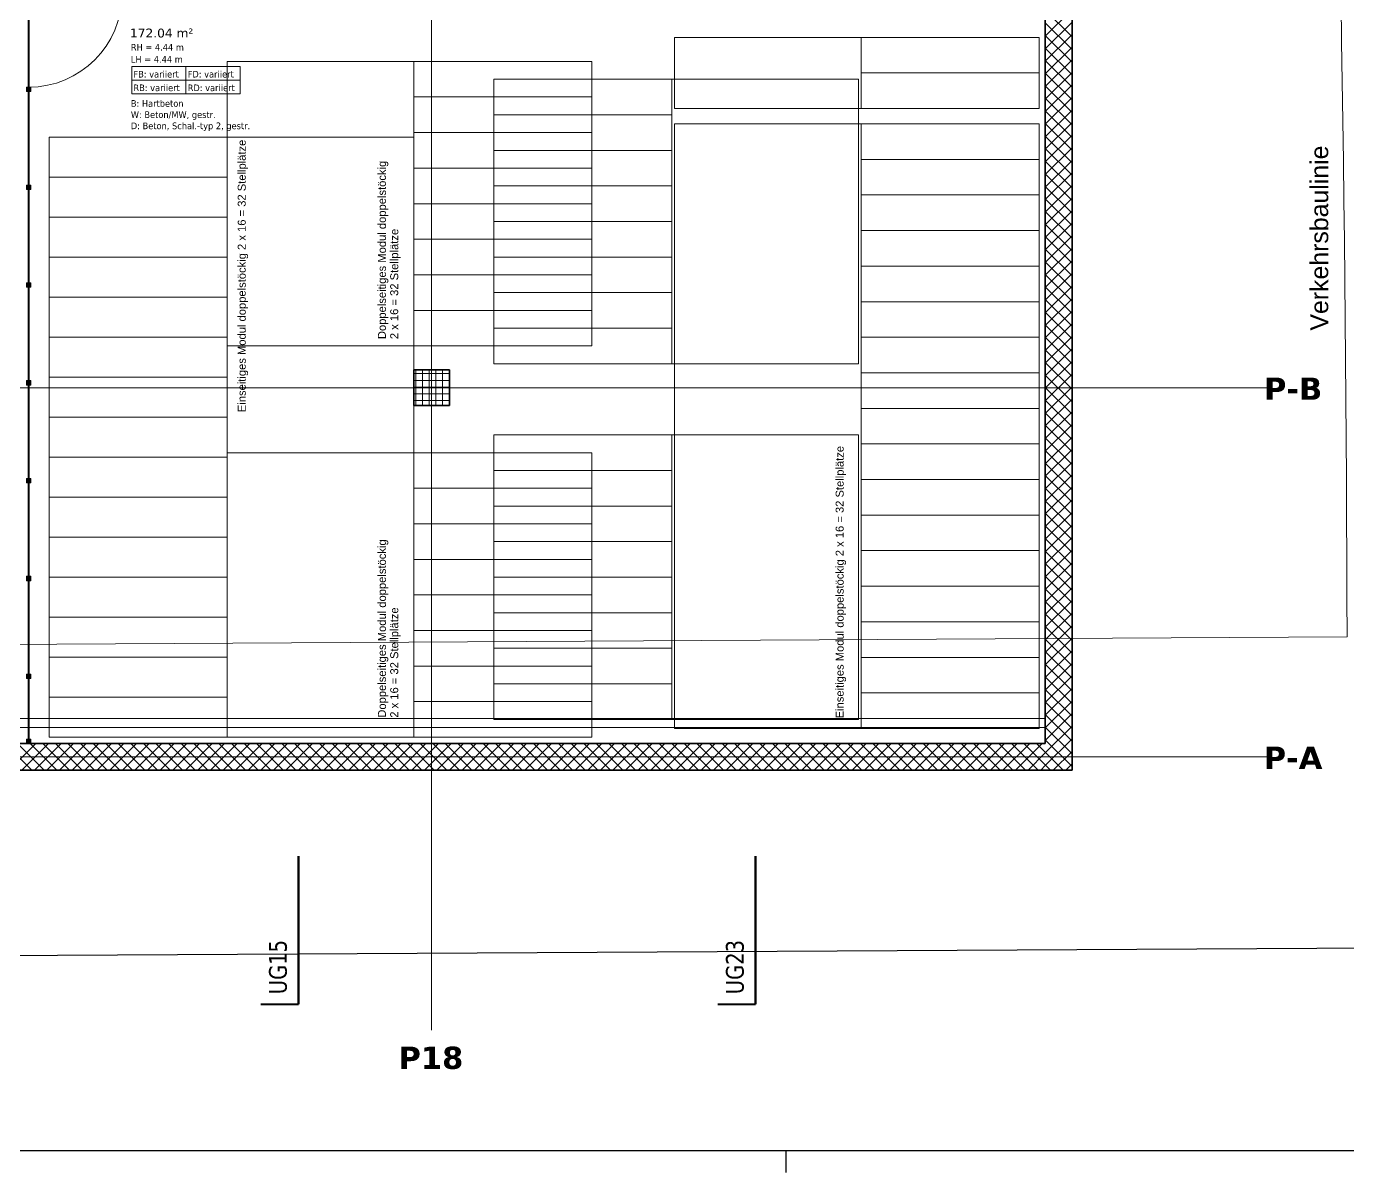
# Model space of a CAD drawing. Extents: x -1907 to 937, y -179 to 966.
# Drawn here: x 21.8 to 318.9, y -179.5 to 78.3 of the extents above; entities that cross this region are included whole.
import ezdxf
from ezdxf.lldxf.tags import DXFTag

# ---------------------------------------------------------------- set-up
doc = ezdxf.new("R2010")
doc.units = 0
doc.layers.get('0').update_dxf_attribs({"lineweight": 13})
for name, color, linetype, lineweight in [('A-AREA-____-IDEN', 7, 'Continuous', 5), ('A-DETL-GENF-HDLN', 7, '_Verdeckte Linien_', 9), ('A-DOOR-____-MCUT', 7, 'Continuous', 9), ('A-DOOR-OPNG-OTLN', 7, 'Continuous', 9), ('A-FLOR-____-OTLN', 7, 'Continuous', 9), ('A-GLAZ-CWMG-MCUT', 7, 'Continuous', 9), ('A-GLAZ-CWMG-OTLN', 7, 'Continuous', 9), ('A-WALL-____-MCUT', 7, 'Continuous', 35), ('A-WALL-____-PATT', 7, 'Continuous', 35), ('C-PRKG-____-HDLN', 7, '_Verdeckte Linien_', 9), ('S-COLS-____-MCUT', 7, 'Continuous', 35), ('S-COLS-____-OTLN', 7, 'Continuous', 9), ('S-GRID-____-OTLN', 7, 'Continuous', 5), ('Text', 7, 'Continuous', 5)]:
    doc.layers.add(name, color=color, linetype=linetype, lineweight=lineweight)
for name, color, linetype, lineweight, true_color in [('A-DETL-____-OTLN', 5, 'Continuous', 9, 0x0000ff), ('C-PROP-LINE-OTLN', 7, '_Grundgrenze_', 25, 0x800000), ('G-____-____-SYMB', 7, 'Strichpunkt - Weit', 5, 0x008080), ('S-GRID-____-IDEN', 7, 'Continuous', 9, 0x5555aa)]:
    doc.layers.add(name, color=color, linetype=linetype, lineweight=lineweight, true_color=true_color)
doc.styles.get("Standard").update_dxf_attribs({"font": 'arial.ttf'})
tags = doc.linetypes.add('_Grundgrenze_', pattern=[0.45, 0.2, -0.05, 0.05, -0.05, 0.05, -0.05]).pattern_tags.tags
tags[14:15] = [DXFTag(74, 4), DXFTag(75, 0), DXFTag(340, '0'), DXFTag(46, 1.0), DXFTag(50, 0.0), DXFTag(44, 0.0), DXFTag(45, 0.0)]
tags[12:13] = [DXFTag(74, 4), DXFTag(75, 0), DXFTag(340, '0'), DXFTag(46, 1.0), DXFTag(50, 0.0), DXFTag(44, 0.0), DXFTag(45, 0.0)]
tags[10:11] = [DXFTag(74, 4), DXFTag(75, 0), DXFTag(340, '0'), DXFTag(46, 1.0), DXFTag(50, 0.0), DXFTag(44, 0.0), DXFTag(45, 0.0)]
tags[8:9] = [DXFTag(74, 4), DXFTag(75, 0), DXFTag(340, '0'), DXFTag(46, 1.0), DXFTag(50, 0.0), DXFTag(44, 0.0), DXFTag(45, 0.0)]
tags[6:7] = [DXFTag(74, 4), DXFTag(75, 0), DXFTag(340, '0'), DXFTag(46, 1.0), DXFTag(50, 0.0), DXFTag(44, 0.0), DXFTag(45, 0.0)]
tags[4:5] = [DXFTag(74, 4), DXFTag(75, 0), DXFTag(340, '0'), DXFTag(46, 1.0), DXFTag(50, 0.0), DXFTag(44, 0.0), DXFTag(45, 0.0)]
tags = doc.linetypes.add('_Rasterlinie_', pattern=[0.375, 0.2, -0.05, 0.075, -0.05]).pattern_tags.tags
tags[10:11] = [DXFTag(74, 4), DXFTag(75, 0), DXFTag(340, '0'), DXFTag(46, 1.0), DXFTag(50, 0.0), DXFTag(44, 0.0), DXFTag(45, 0.0)]
tags[8:9] = [DXFTag(74, 4), DXFTag(75, 0), DXFTag(340, '0'), DXFTag(46, 1.0), DXFTag(50, 0.0), DXFTag(44, 0.0), DXFTag(45, 0.0)]
tags[6:7] = [DXFTag(74, 4), DXFTag(75, 0), DXFTag(340, '0'), DXFTag(46, 1.0), DXFTag(50, 0.0), DXFTag(44, 0.0), DXFTag(45, 0.0)]
tags[4:5] = [DXFTag(74, 4), DXFTag(75, 0), DXFTag(340, '0'), DXFTag(46, 1.0), DXFTag(50, 0.0), DXFTag(44, 0.0), DXFTag(45, 0.0)]
tags = doc.linetypes.add('_Schnittlinie_', pattern=[0.3, 0.15, -0.05, 0.05, -0.05]).pattern_tags.tags
tags[10:11] = [DXFTag(74, 4), DXFTag(75, 0), DXFTag(340, '0'), DXFTag(46, 1.0), DXFTag(50, 0.0), DXFTag(44, 0.0), DXFTag(45, 0.0)]
tags[8:9] = [DXFTag(74, 4), DXFTag(75, 0), DXFTag(340, '0'), DXFTag(46, 1.0), DXFTag(50, 0.0), DXFTag(44, 0.0), DXFTag(45, 0.0)]
tags[6:7] = [DXFTag(74, 4), DXFTag(75, 0), DXFTag(340, '0'), DXFTag(46, 1.0), DXFTag(50, 0.0), DXFTag(44, 0.0), DXFTag(45, 0.0)]
tags[4:5] = [DXFTag(74, 4), DXFTag(75, 0), DXFTag(340, '0'), DXFTag(46, 1.0), DXFTag(50, 0.0), DXFTag(44, 0.0), DXFTag(45, 0.0)]
tags = doc.linetypes.add('_Strichliert - Fein_', pattern=[0.15, 0.1, -0.05]).pattern_tags.tags
tags[6:7] = [DXFTag(74, 4), DXFTag(75, 0), DXFTag(340, '0'), DXFTag(46, 1.0), DXFTag(50, 0.0), DXFTag(44, 0.0), DXFTag(45, 0.0)]
tags[4:5] = [DXFTag(74, 4), DXFTag(75, 0), DXFTag(340, '0'), DXFTag(46, 1.0), DXFTag(50, 0.0), DXFTag(44, 0.0), DXFTag(45, 0.0)]
tags = doc.linetypes.add('_Verdeckte Linien_', pattern=[0.15, 0.1, -0.05]).pattern_tags.tags
tags[6:7] = [DXFTag(74, 4), DXFTag(75, 0), DXFTag(340, '0'), DXFTag(46, 1.0), DXFTag(50, 0.0), DXFTag(44, 0.0), DXFTag(45, 0.0)]
tags[4:5] = [DXFTag(74, 4), DXFTag(75, 0), DXFTag(340, '0'), DXFTag(46, 1.0), DXFTag(50, 0.0), DXFTag(44, 0.0), DXFTag(45, 0.0)]
tags = doc.linetypes.add('Gestrichelt', pattern=[0.1, 0.05, -0.05]).pattern_tags.tags
tags[6:7] = [DXFTag(74, 4), DXFTag(75, 0), DXFTag(340, '0'), DXFTag(46, 1.0), DXFTag(50, 0.0), DXFTag(44, 0.0), DXFTag(45, 0.0)]
tags[4:5] = [DXFTag(74, 4), DXFTag(75, 0), DXFTag(340, '0'), DXFTag(46, 1.0), DXFTag(50, 0.0), DXFTag(44, 0.0), DXFTag(45, 0.0)]
tags = doc.linetypes.add('Strichpunkt - Weit', pattern=[0.5, 0.2, -0.15, 0, -0.15]).pattern_tags.tags
tags[10:11] = [DXFTag(74, 4), DXFTag(75, 0), DXFTag(340, '0'), DXFTag(46, 1.0), DXFTag(50, 0.0), DXFTag(44, 0.0), DXFTag(45, 0.0)]
tags[8:9] = [DXFTag(74, 4), DXFTag(75, 0), DXFTag(340, '0'), DXFTag(46, 1.0), DXFTag(50, 0.0), DXFTag(44, 0.0), DXFTag(45, 0.0)]
tags[6:7] = [DXFTag(74, 4), DXFTag(75, 0), DXFTag(340, '0'), DXFTag(46, 1.0), DXFTag(50, 0.0), DXFTag(44, 0.0), DXFTag(45, 0.0)]
tags[4:5] = [DXFTag(74, 4), DXFTag(75, 0), DXFTag(340, '0'), DXFTag(46, 1.0), DXFTag(50, 0.0), DXFTag(44, 0.0), DXFTag(45, 0.0)]

# ---------------------------------------------------------------- blocks, each defined once
blk = doc.blocks.new('Referenz-A0UJ2810XE', base_point=(-1920.13, -159.41))
at = {"layer": 'A-AREA-____-IDEN', "color": 0, "linetype": 'Continuous', "ltscale": 0.13}
for p, q in [((45.51, 69.29), (69.91, 69.29)), ((45.51, 63.16), (45.51, 69.29)), ((57.71, 69.29), (57.71, 63.16)), ((69.91, 69.29), (69.91, 63.16)), ((45.51, 66.22), (69.91, 66.22)), ((69.91, 63.16), (45.51, 63.16))]:
    blk.add_line(p, q, dxfattribs=at)
at = {"layer": 'A-DETL-____-OTLN', "color": 0, "linetype": '_Strichliert - Fein_', "ltscale": 0.13}
blk.add_line((-1774.68, -70.71), (318.78, -58.97), dxfattribs=at)
at = {"layer": 'A-DETL-____-OTLN', "color": 0, "linetype": 'Gestrichelt', "ltscale": 0.13}
for p, q in [((1.74, -77.35), (22.24, -77.35)), ((22.44, -77.35), (250.94, -77.35))]:
    blk.add_line(p, q, dxfattribs=at)
at = {"layer": 'A-DETL-____-OTLN', "color": 0, "linetype": '_Strichliert - Fein_', "ltscale": 0.13}
blk.add_ellipse((-9416.34, -80.12), major_axis=(9735.12, 21.15), ratio=1, start_param=0, end_param=0.05866, dxfattribs=at)
at = {"layer": 'A-DETL-GENF-HDLN', "color": 0, "linetype": '_Verdeckte Linien_', "ltscale": 0.13}
for p, q in [((209.54, 67.85), (209.54, 75.85)), ((249.54, 75.85), (209.54, 75.85)), ((249.54, 75.85), (249.54, 67.85)), ((108.94, 62.45), (108.94, 70.45)), ((148.94, 70.45), (108.94, 70.45)), ((148.94, 70.45), (148.94, 62.45)), ((126.94, 66.45), (166.94, 66.45)), ((126.94, 58.45), (126.94, 66.45)), ((166.94, 66.45), (166.94, 58.45)), ((249.54, 67.85), (209.54, 67.85)), ((209.54, 59.85), (209.54, 67.85)), ((249.54, 67.85), (209.54, 67.85)), ((249.54, 67.85), (249.54, 59.85)), ((148.94, 62.45), (108.94, 62.45)), ((108.94, 54.45), (108.94, 62.45)), ((148.94, 62.45), (108.94, 62.45)), ((148.94, 62.45), (148.94, 54.45)), ((249.54, 59.85), (209.54, 59.85)), ((126.94, 58.45), (166.94, 58.45)), ((126.94, 50.45), (126.94, 58.45)), ((126.94, 58.45), (166.94, 58.45)), ((166.94, 58.45), (166.94, 50.45)), ((148.94, 54.45), (108.94, 54.45)), ((108.94, 46.45), (108.94, 54.45)), ((148.94, 54.45), (108.94, 54.45)), ((148.94, 54.45), (148.94, 46.45)), ((209.54, 48.41), (209.54, 56.41)), ((249.54, 56.41), (209.54, 56.41)), ((249.54, 56.41), (249.54, 48.41)), ((26.94, 53.45), (66.94, 53.45)), ((26.94, 44.45), (26.94, 53.45)), ((66.94, 53.45), (66.94, 44.45)), ((126.94, 50.45), (166.94, 50.45)), ((126.94, 42.45), (126.94, 50.45)), ((126.94, 50.45), (166.94, 50.45)), ((166.94, 50.45), (166.94, 42.45)), ((249.54, 48.41), (209.54, 48.41)), ((209.54, 40.41), (209.54, 48.41)), ((249.54, 48.41), (209.54, 48.41)), ((249.54, 48.41), (249.54, 40.41)), ((148.94, 46.45), (108.94, 46.45)), ((108.94, 38.45), (108.94, 46.45)), ((148.94, 46.45), (108.94, 46.45)), ((148.94, 46.45), (148.94, 38.45)), ((26.94, 44.45), (66.94, 44.45)), ((26.94, 35.45), (26.94, 44.45)), ((26.94, 44.45), (66.94, 44.45)), ((66.94, 44.45), (66.94, 35.45)), ((126.94, 42.45), (166.94, 42.45)), ((126.94, 34.45), (126.94, 42.45)), ((126.94, 42.45), (166.94, 42.45)), ((166.94, 42.45), (166.94, 34.45)), ((249.54, 40.41), (209.54, 40.41)), ((209.54, 32.41), (209.54, 40.41)), ((249.54, 40.41), (209.54, 40.41)), ((249.54, 40.41), (249.54, 32.41)), ((148.94, 38.45), (108.94, 38.45)), ((108.94, 30.45), (108.94, 38.45)), ((148.94, 38.45), (108.94, 38.45)), ((148.94, 38.45), (148.94, 30.45)), ((26.94, 35.45), (66.94, 35.45)), ((26.94, 26.45), (26.94, 35.45)), ((26.94, 35.45), (66.94, 35.45)), ((66.94, 35.45), (66.94, 26.45)), ((126.94, 34.45), (166.94, 34.45)), ((126.94, 26.45), (126.94, 34.45)), ((126.94, 34.45), (166.94, 34.45)), ((166.94, 34.45), (166.94, 26.45)), ((148.94, 30.45), (108.94, 30.45)), ((108.94, 22.45), (108.94, 30.45)), ((148.94, 30.45), (108.94, 30.45)), ((148.94, 30.45), (148.94, 22.45)), ((249.54, 32.41), (209.54, 32.41)), ((209.54, 24.41), (209.54, 32.41)), ((249.54, 32.41), (209.54, 32.41)), ((249.54, 32.41), (249.54, 24.41)), ((26.94, 26.45), (66.94, 26.45)), ((26.94, 17.45), (26.94, 26.45)), ((26.94, 26.45), (66.94, 26.45)), ((66.94, 26.45), (66.94, 17.45)), ((126.94, 26.45), (166.94, 26.45)), ((126.94, 18.45), (126.94, 26.45)), ((126.94, 26.45), (166.94, 26.45)), ((166.94, 26.45), (166.94, 18.45)), ((249.54, 24.41), (209.54, 24.41)), ((209.54, 16.41), (209.54, 24.41)), ((249.54, 24.41), (209.54, 24.41)), ((249.54, 24.41), (249.54, 16.41)), ((148.94, 22.45), (108.94, 22.45)), ((108.94, 14.45), (108.94, 22.45)), ((148.94, 22.45), (108.94, 22.45)), ((148.94, 22.45), (148.94, 14.45)), ((126.94, 18.45), (166.94, 18.45)), ((126.94, 10.45), (126.94, 18.45)), ((126.94, 18.45), (166.94, 18.45)), ((166.94, 18.45), (166.94, 10.45)), ((26.94, 17.45), (66.94, 17.45)), ((26.94, 8.45), (26.94, 17.45)), ((26.94, 17.45), (66.94, 17.45)), ((66.94, 17.45), (66.94, 8.45)), ((249.54, 16.41), (209.54, 16.41)), ((209.54, 8.41), (209.54, 16.41)), ((249.54, 16.41), (209.54, 16.41)), ((249.54, 16.41), (249.54, 8.41)), ((148.94, 14.45), (108.94, 14.45)), ((108.94, 6.45), (108.94, 14.45)), ((148.94, 14.45), (108.94, 14.45)), ((148.94, 14.45), (148.94, 6.45)), ((126.94, 10.45), (166.94, 10.45)), ((126.94, 2.45), (126.94, 10.45)), ((126.94, 10.45), (166.94, 10.45)), ((166.94, 10.45), (166.94, 2.45)), ((26.94, 8.45), (66.94, 8.45)), ((26.94, -0.55), (26.94, 8.45)), ((26.94, 8.45), (66.94, 8.45)), ((66.94, 8.45), (66.94, -0.55)), ((148.94, 6.45), (108.94, 6.45)), ((249.54, 8.41), (209.54, 8.41)), ((209.54, 0.41), (209.54, 8.41)), ((249.54, 8.41), (209.54, 8.41)), ((249.54, 8.41), (249.54, 0.41)), ((126.94, 2.45), (166.94, 2.45)), ((249.54, 0.41), (209.54, 0.41)), ((209.54, -7.59), (209.54, 0.41)), ((249.54, 0.41), (209.54, 0.41)), ((249.54, 0.41), (249.54, -7.59)), ((26.94, -0.55), (66.94, -0.55)), ((26.94, -9.55), (26.94, -0.55)), ((26.94, -0.55), (66.94, -0.55)), ((66.94, -0.55), (66.94, -9.55)), ((249.54, -7.59), (209.54, -7.59)), ((209.54, -15.59), (209.54, -7.59)), ((249.54, -7.59), (209.54, -7.59)), ((249.54, -7.59), (249.54, -15.59)), ((26.94, -9.55), (66.94, -9.55)), ((26.94, -18.55), (26.94, -9.55)), ((26.94, -9.55), (66.94, -9.55)), ((66.94, -9.55), (66.94, -18.55)), ((126.94, -13.55), (166.94, -13.55)), ((126.94, -13.55), (126.94, -21.55)), ((166.94, -21.55), (166.94, -13.55)), ((108.94, -17.55), (108.94, -25.55)), ((148.94, -17.55), (108.94, -17.55)), ((148.94, -25.55), (148.94, -17.55)), ((249.54, -15.59), (209.54, -15.59)), ((209.54, -23.59), (209.54, -15.59)), ((249.54, -15.59), (209.54, -15.59)), ((249.54, -15.59), (249.54, -23.59)), ((26.94, -18.55), (66.94, -18.55)), ((26.94, -27.55), (26.94, -18.55)), ((26.94, -18.55), (66.94, -18.55)), ((66.94, -18.55), (66.94, -27.55)), ((126.94, -21.55), (166.94, -21.55)), ((126.94, -21.55), (166.94, -21.55)), ((126.94, -21.55), (126.94, -29.55)), ((166.94, -29.55), (166.94, -21.55)), ((249.54, -23.59), (209.54, -23.59)), ((209.54, -31.59), (209.54, -23.59)), ((249.54, -23.59), (209.54, -23.59)), ((249.54, -23.59), (249.54, -31.59)), ((108.94, -25.55), (108.94, -33.55)), ((148.94, -25.55), (108.94, -25.55)), ((148.94, -25.55), (108.94, -25.55)), ((148.94, -33.55), (148.94, -25.55)), ((26.94, -27.55), (66.94, -27.55)), ((26.94, -36.55), (26.94, -27.55)), ((26.94, -27.55), (66.94, -27.55)), ((66.94, -27.55), (66.94, -36.55)), ((126.94, -29.55), (166.94, -29.55)), ((126.94, -29.55), (166.94, -29.55)), ((126.94, -29.55), (126.94, -37.55)), ((166.94, -37.55), (166.94, -29.55)), ((249.54, -31.59), (209.54, -31.59)), ((209.54, -39.59), (209.54, -31.59)), ((249.54, -31.59), (209.54, -31.59)), ((249.54, -31.59), (249.54, -39.59)), ((108.94, -33.55), (108.94, -41.55)), ((148.94, -33.55), (108.94, -33.55)), ((148.94, -33.55), (108.94, -33.55)), ((148.94, -41.55), (148.94, -33.55)), ((26.94, -36.55), (66.94, -36.55)), ((26.94, -45.55), (26.94, -36.55)), ((26.94, -36.55), (66.94, -36.55)), ((66.94, -36.55), (66.94, -45.55)), ((126.94, -37.55), (166.94, -37.55)), ((126.94, -37.55), (166.94, -37.55)), ((126.94, -37.55), (126.94, -45.55)), ((166.94, -45.55), (166.94, -37.55)), ((108.94, -41.55), (108.94, -49.55)), ((148.94, -41.55), (108.94, -41.55)), ((148.94, -41.55), (108.94, -41.55)), ((148.94, -49.55), (148.94, -41.55)), ((249.54, -39.59), (209.54, -39.59)), ((209.54, -47.59), (209.54, -39.59)), ((249.54, -39.59), (209.54, -39.59)), ((249.54, -39.59), (249.54, -47.59)), ((26.94, -45.55), (66.94, -45.55)), ((26.94, -54.55), (26.94, -45.55)), ((26.94, -45.55), (66.94, -45.55)), ((66.94, -45.55), (66.94, -54.55)), ((126.94, -45.55), (166.94, -45.55)), ((126.94, -45.55), (166.94, -45.55)), ((126.94, -45.55), (126.94, -53.55)), ((166.94, -53.55), (166.94, -45.55)), ((108.94, -49.55), (108.94, -57.55)), ((148.94, -49.55), (108.94, -49.55)), ((148.94, -49.55), (108.94, -49.55)), ((148.94, -57.55), (148.94, -49.55)), ((249.54, -47.59), (209.54, -47.59)), ((209.54, -55.59), (209.54, -47.59)), ((249.54, -47.59), (209.54, -47.59)), ((249.54, -47.59), (249.54, -55.59)), ((26.94, -54.55), (66.94, -54.55)), ((26.94, -63.55), (26.94, -54.55)), ((26.94, -54.55), (66.94, -54.55)), ((66.94, -54.55), (66.94, -63.55)), ((126.94, -53.55), (166.94, -53.55)), ((126.94, -53.55), (166.94, -53.55)), ((126.94, -53.55), (126.94, -61.55)), ((166.94, -61.55), (166.94, -53.55)), ((249.54, -55.59), (209.54, -55.59)), ((209.54, -63.59), (209.54, -55.59)), ((249.54, -55.59), (209.54, -55.59)), ((249.54, -55.59), (249.54, -63.59)), ((108.94, -57.55), (108.94, -65.55)), ((148.94, -57.55), (108.94, -57.55)), ((148.94, -57.55), (108.94, -57.55)), ((148.94, -65.55), (148.94, -57.55)), ((126.94, -61.55), (166.94, -61.55)), ((126.94, -61.55), (166.94, -61.55)), ((126.94, -61.55), (126.94, -69.55)), ((166.94, -69.55), (166.94, -61.55)), ((26.94, -63.55), (66.94, -63.55)), ((26.94, -72.55), (26.94, -63.55)), ((26.94, -63.55), (66.94, -63.55)), ((66.94, -63.55), (66.94, -72.55)), ((249.54, -63.59), (209.54, -63.59)), ((209.54, -71.59), (209.54, -63.59)), ((249.54, -63.59), (209.54, -63.59)), ((249.54, -63.59), (249.54, -71.59)), ((108.94, -65.55), (108.94, -73.55)), ((148.94, -65.55), (108.94, -65.55)), ((148.94, -65.55), (108.94, -65.55)), ((148.94, -73.55), (148.94, -65.55)), ((126.94, -69.55), (166.94, -69.55)), ((126.94, -69.55), (166.94, -69.55)), ((126.94, -69.55), (126.94, -77.55)), ((166.94, -77.55), (166.94, -69.55)), ((26.94, -72.55), (66.94, -72.55)), ((26.94, -81.55), (26.94, -72.55)), ((26.94, -72.55), (66.94, -72.55)), ((66.94, -72.55), (66.94, -81.55)), ((108.94, -73.55), (108.94, -81.55)), ((148.94, -73.55), (108.94, -73.55)), ((148.94, -73.55), (108.94, -73.55)), ((148.94, -81.55), (148.94, -73.55)), ((249.54, -71.59), (209.54, -71.59)), ((209.54, -79.59), (209.54, -71.59)), ((249.54, -71.59), (209.54, -71.59)), ((249.54, -71.59), (249.54, -79.59)), ((126.94, -77.55), (166.94, -77.55)), ((249.54, -79.59), (209.54, -79.59)), ((26.94, -81.55), (66.94, -81.55)), ((148.94, -81.55), (108.94, -81.55))]:
    blk.add_line(p, q, dxfattribs=at)
at = {"layer": 'A-DOOR-____-MCUT', "color": 0, "linetype": 'Continuous', "ltscale": 0.13}
for p, q in [((22.24, 85.65), (22.24, 64.65)), ((22.44, 64.65), (22.44, 85.65))]:
    blk.add_line(p, q, dxfattribs=at)
at = {"layer": 'A-DOOR-OPNG-OTLN', "color": 0, "linetype": 'Continuous', "ltscale": 0.13}
blk.add_ellipse((22.34, 85.65), major_axis=(0, -21), ratio=1, start_param=0, end_param=1.570796, dxfattribs=at)
at = {"layer": 'A-FLOR-____-OTLN', "color": 0, "linetype": 'Continuous', "ltscale": 0.13}
for p, q in [((1.74, -79.33), (22.24, -79.33)), ((22.44, -79.33), (250.94, -79.33)), ((1.74, -82.91), (21.84, -82.91)), ((22.84, -82.91), (250.94, -82.91)), ((250.94, -82.93), (22.84, -82.93))]:
    blk.add_line(p, q, dxfattribs=at)
at = {"layer": 'A-GLAZ-CWMG-MCUT', "color": 0, "linetype": 'Continuous', "ltscale": 0.13}
for p, q in [((21.84, 64.65), (21.84, 63.65)), ((22.84, 64.65), (21.84, 64.65)), ((21.84, 63.65), (22.84, 63.65)), ((22.84, 63.65), (22.84, 64.65)), ((21.84, 42.65), (21.84, 41.65)), ((22.84, 42.65), (21.84, 42.65)), ((21.84, 41.65), (22.84, 41.65)), ((22.84, 41.65), (22.84, 42.65)), ((21.84, 20.65), (21.84, 19.65)), ((22.84, 20.65), (21.84, 20.65)), ((21.84, 19.65), (22.84, 19.65)), ((22.84, 19.65), (22.84, 20.65)), ((21.84, -1.35), (21.84, -2.35)), ((22.84, -1.35), (21.84, -1.35)), ((21.84, -2.35), (22.84, -2.35)), ((22.84, -2.35), (22.84, -1.35)), ((21.84, -23.35), (21.84, -24.35)), ((22.84, -23.35), (21.84, -23.35)), ((22.84, -24.35), (22.84, -23.35)), ((21.84, -24.35), (22.84, -24.35)), ((21.84, -45.35), (21.84, -46.35)), ((22.84, -45.35), (21.84, -45.35)), ((21.84, -46.35), (22.84, -46.35)), ((22.84, -46.35), (22.84, -45.35)), ((21.84, -67.35), (21.84, -68.35)), ((22.84, -67.35), (21.84, -67.35)), ((22.84, -68.35), (22.84, -67.35)), ((21.84, -68.35), (22.84, -68.35)), ((21.84, -81.95), (21.84, -82.95)), ((22.84, -81.95), (21.84, -81.95)), ((21.84, -82.95), (22.84, -82.95)), ((22.84, -82.95), (22.84, -81.95))]:
    blk.add_line(p, q, dxfattribs=at)
at = {"layer": 'A-GLAZ-CWMG-OTLN', "color": 0, "linetype": 'Continuous', "ltscale": 0.13}
for points in [[(22.84, 64.65), (21.84, 64.65), (22.84, 63.65)], [(22.84, 63.65), (21.84, 64.65), (21.84, 63.65)], [(22.84, 42.65), (21.84, 42.65), (22.84, 41.65)], [(22.84, 41.65), (21.84, 42.65), (21.84, 41.65)], [(22.84, 20.65), (21.84, 20.65), (22.84, 19.65)], [(22.84, 19.65), (21.84, 20.65), (21.84, 19.65)], [(22.84, -1.35), (21.84, -1.35), (22.84, -2.35)], [(22.84, -2.35), (21.84, -1.35), (21.84, -2.35)], [(22.84, -23.35), (21.84, -23.35), (22.84, -24.35)], [(22.84, -24.35), (21.84, -23.35), (21.84, -24.35)], [(22.84, -45.35), (21.84, -45.35), (22.84, -46.35)], [(22.84, -46.35), (21.84, -45.35), (21.84, -46.35)], [(22.84, -67.35), (21.84, -67.35), (22.84, -68.35)], [(22.84, -68.35), (21.84, -67.35), (21.84, -68.35)], [(22.84, -81.95), (21.84, -81.95), (22.84, -82.95)], [(22.84, -82.95), (21.84, -81.95), (21.84, -82.95)]]:
    blk.add_solid(points, dxfattribs=at)
at = {"layer": 'A-WALL-____-MCUT', "color": 0, "linetype": 'Continuous', "ltscale": 0.35}
for p, q in [((250.94, 218.65), (250.94, -82.95)), ((256.94, -88.95), (256.94, 218.65)), ((250.94, -82.95), (1.74, -82.95)), ((-1808.26, -88.95), (256.94, -88.95))]:
    blk.add_line(p, q, dxfattribs=at)
at = {"layer": 'A-WALL-____-MCUT', "color": 0, "linetype": 'Continuous', "lineweight": 9, "ltscale": 0.13}
for p, q in [((22.24, 63.65), (22.24, 42.65)), ((22.44, 63.65), (22.24, 63.65)), ((22.44, 42.65), (22.44, 63.65)), ((22.24, 42.65), (22.44, 42.65)), ((22.24, 41.65), (22.24, 20.65)), ((22.44, 41.65), (22.24, 41.65)), ((22.44, 20.65), (22.44, 41.65)), ((22.24, 20.65), (22.44, 20.65)), ((22.24, 19.65), (22.24, -1.35)), ((22.44, 19.65), (22.24, 19.65)), ((22.44, -1.35), (22.44, 19.65)), ((22.24, -1.35), (22.44, -1.35)), ((22.24, -2.35), (22.24, -23.35)), ((22.44, -2.35), (22.24, -2.35)), ((22.44, -23.35), (22.44, -2.35)), ((22.24, -23.35), (22.44, -23.35)), ((22.24, -24.35), (22.24, -45.35)), ((22.44, -24.35), (22.24, -24.35)), ((22.44, -45.35), (22.44, -24.35)), ((22.24, -45.35), (22.44, -45.35)), ((22.24, -46.35), (22.24, -67.35)), ((22.44, -46.35), (22.24, -46.35)), ((22.44, -67.35), (22.44, -46.35)), ((22.24, -67.35), (22.44, -67.35)), ((22.24, -68.35), (22.24, -81.95)), ((22.44, -68.35), (22.24, -68.35)), ((22.44, -81.95), (22.44, -68.35)), ((22.24, -81.95), (22.44, -81.95))]:
    blk.add_line(p, q, dxfattribs=at)
at = {"layer": 'A-WALL-____-PATT', "color": 0, "linetype": 'Continuous', "lineweight": 9, "ltscale": 0.13}
for p, q in [((250.94, 76.14), (256.94, 82.14)), ((256.94, 75.95), (250.94, 81.95)), ((250.94, 73.31), (256.94, 79.31)), ((256.94, 73.12), (250.94, 79.12)), ((250.94, 70.48), (256.94, 76.48)), ((256.94, 70.29), (250.94, 76.29)), ((250.94, 67.65), (256.94, 73.65)), ((256.94, 67.46), (250.94, 73.46)), ((250.94, 64.82), (256.94, 70.82)), ((256.94, 64.63), (250.94, 70.63)), ((250.94, 61.99), (256.94, 67.99)), ((256.94, 61.81), (250.94, 67.81)), ((250.94, 59.17), (256.94, 65.17)), ((256.94, 58.98), (250.94, 64.98)), ((250.94, 56.34), (256.94, 62.34)), ((256.94, 56.15), (250.94, 62.15)), ((250.94, 53.51), (256.94, 59.51)), ((256.94, 53.32), (250.94, 59.32)), ((250.94, 50.68), (256.94, 56.68)), ((256.94, 50.49), (250.94, 56.49)), ((250.94, 47.85), (256.94, 53.85)), ((256.94, 47.66), (250.94, 53.66)), ((250.94, 45.02), (256.94, 51.02)), ((256.94, 44.84), (250.94, 50.84)), ((250.94, 42.2), (256.94, 48.2)), ((256.94, 42.01), (250.94, 48.01)), ((250.94, 39.37), (256.94, 45.37)), ((256.94, 39.18), (250.94, 45.18)), ((250.94, 36.54), (256.94, 42.54)), ((256.94, 36.35), (250.94, 42.35)), ((250.94, 33.71), (256.94, 39.71)), ((256.94, 33.52), (250.94, 39.52)), ((250.94, 30.88), (256.94, 36.88)), ((256.94, 30.69), (250.94, 36.69)), ((250.94, 28.05), (256.94, 34.05)), ((256.94, 27.87), (250.94, 33.87)), ((250.94, 25.23), (256.94, 31.23)), ((256.94, 25.04), (250.94, 31.04)), ((250.94, 22.4), (256.94, 28.4)), ((256.94, 22.21), (250.94, 28.21)), ((250.94, 19.57), (256.94, 25.57)), ((256.94, 19.38), (250.94, 25.38)), ((250.94, 16.74), (256.94, 22.74)), ((256.94, 16.55), (250.94, 22.55)), ((250.94, 13.91), (256.94, 19.91)), ((256.94, 13.72), (250.94, 19.72)), ((250.94, 11.08), (256.94, 17.08)), ((256.94, 10.89), (250.94, 16.89)), ((250.94, 8.25), (256.94, 14.25)), ((256.94, 8.07), (250.94, 14.07)), ((250.94, 5.43), (256.94, 11.43)), ((256.94, 5.24), (250.94, 11.24)), ((250.94, 2.6), (256.94, 8.6)), ((256.94, 2.41), (250.94, 8.41)), ((250.94, -0.23), (256.94, 5.77)), ((256.94, -0.42), (250.94, 5.58)), ((250.94, -3.06), (256.94, 2.94)), ((256.94, -3.25), (250.94, 2.75)), ((250.94, -5.89), (256.94, 0.11)), ((256.94, -6.08), (250.94, -0.08)), ((250.94, -8.72), (256.94, -2.72)), ((256.94, -8.9), (250.94, -2.9)), ((250.94, -11.54), (256.94, -5.54)), ((256.94, -11.73), (250.94, -5.73)), ((250.94, -14.37), (256.94, -8.37)), ((256.94, -14.56), (250.94, -8.56)), ((250.94, -17.2), (256.94, -11.2)), ((256.94, -17.39), (250.94, -11.39)), ((250.94, -20.03), (256.94, -14.03)), ((256.94, -20.22), (250.94, -14.22)), ((250.94, -22.86), (256.94, -16.86)), ((256.94, -23.05), (250.94, -17.05)), ((250.94, -25.69), (256.94, -19.69)), ((256.94, -25.88), (250.94, -19.88)), ((250.94, -28.51), (256.94, -22.51)), ((256.94, -28.7), (250.94, -22.7)), ((250.94, -31.34), (256.94, -25.34)), ((256.94, -31.53), (250.94, -25.53)), ((250.94, -34.17), (256.94, -28.17)), ((256.94, -34.36), (250.94, -28.36)), ((250.94, -37), (256.94, -31)), ((256.94, -37.19), (250.94, -31.19)), ((250.94, -39.83), (256.94, -33.83)), ((256.94, -40.02), (250.94, -34.02)), ((250.94, -42.66), (256.94, -36.66)), ((256.94, -42.85), (250.94, -36.85)), ((250.94, -45.49), (256.94, -39.49)), ((256.94, -45.67), (250.94, -39.67)), ((250.94, -48.31), (256.94, -42.31)), ((256.94, -48.5), (250.94, -42.5)), ((250.94, -51.14), (256.94, -45.14)), ((256.94, -51.33), (250.94, -45.33)), ((250.94, -53.97), (256.94, -47.97)), ((256.94, -54.16), (250.94, -48.16)), ((250.94, -56.8), (256.94, -50.8)), ((256.94, -56.99), (250.94, -50.99)), ((250.94, -59.63), (256.94, -53.63)), ((256.94, -59.82), (250.94, -53.82)), ((250.94, -62.46), (256.94, -56.46)), ((256.94, -62.64), (250.94, -56.64)), ((250.94, -65.28), (256.94, -59.28)), ((256.94, -65.47), (250.94, -59.47)), ((250.94, -68.11), (256.94, -62.11)), ((256.94, -68.3), (250.94, -62.3)), ((250.94, -70.94), (256.94, -64.94)), ((256.94, -71.13), (250.94, -65.13)), ((250.94, -73.77), (256.94, -67.77)), ((256.94, -73.96), (250.94, -67.96)), ((250.94, -76.6), (256.94, -70.6)), ((256.94, -76.79), (250.94, -70.79)), ((250.94, -79.43), (256.94, -73.43)), ((256.94, -79.62), (250.94, -73.62)), ((250.94, -82.25), (256.94, -76.25)), ((256.94, -82.44), (250.94, -76.44)), ((250.94, -85.08), (256.94, -79.08)), ((256.94, -85.27), (250.94, -79.27)), ((23.03, -88.95), (17.03, -82.95)), ((17.97, -88.95), (23.97, -82.95)), ((25.86, -88.95), (19.86, -82.95)), ((20.8, -88.95), (26.8, -82.95)), ((28.69, -88.95), (22.69, -82.95)), ((23.63, -88.95), (29.63, -82.95)), ((31.51, -88.95), (25.51, -82.95)), ((26.45, -88.95), (32.45, -82.95)), ((34.34, -88.95), (28.34, -82.95)), ((29.28, -88.95), (35.28, -82.95)), ((37.17, -88.95), (31.17, -82.95)), ((32.11, -88.95), (38.11, -82.95)), ((40, -88.95), (34, -82.95)), ((34.94, -88.95), (40.94, -82.95)), ((42.83, -88.95), (36.83, -82.95)), ((37.77, -88.95), (43.77, -82.95)), ((45.66, -88.95), (39.66, -82.95)), ((40.6, -88.95), (46.6, -82.95)), ((48.48, -88.95), (42.48, -82.95)), ((43.43, -88.95), (49.43, -82.95)), ((51.31, -88.95), (45.31, -82.95)), ((46.25, -88.95), (52.25, -82.95)), ((54.14, -88.95), (48.14, -82.95)), ((49.08, -88.95), (55.08, -82.95)), ((56.97, -88.95), (50.97, -82.95)), ((51.91, -88.95), (57.91, -82.95)), ((59.8, -88.95), (53.8, -82.95)), ((54.74, -88.95), (60.74, -82.95)), ((62.63, -88.95), (56.63, -82.95)), ((57.57, -88.95), (63.57, -82.95)), ((65.46, -88.95), (59.46, -82.95)), ((60.4, -88.95), (66.4, -82.95)), ((68.28, -88.95), (62.28, -82.95)), ((63.22, -88.95), (69.22, -82.95)), ((71.11, -88.95), (65.11, -82.95)), ((66.05, -88.95), (72.05, -82.95)), ((73.94, -88.95), (67.94, -82.95)), ((68.88, -88.95), (74.88, -82.95)), ((76.77, -88.95), (70.77, -82.95)), ((71.71, -88.95), (77.71, -82.95)), ((79.6, -88.95), (73.6, -82.95)), ((74.54, -88.95), (80.54, -82.95)), ((82.43, -88.95), (76.43, -82.95)), ((77.37, -88.95), (83.37, -82.95)), ((85.25, -88.95), (79.25, -82.95)), ((80.19, -88.95), (86.19, -82.95)), ((88.08, -88.95), (82.08, -82.95)), ((83.02, -88.95), (89.02, -82.95)), ((90.91, -88.95), (84.91, -82.95)), ((85.85, -88.95), (91.85, -82.95)), ((93.74, -88.95), (87.74, -82.95)), ((88.68, -88.95), (94.68, -82.95)), ((96.57, -88.95), (90.57, -82.95)), ((91.51, -88.95), (97.51, -82.95)), ((99.4, -88.95), (93.4, -82.95)), ((94.34, -88.95), (100.34, -82.95)), ((102.22, -88.95), (96.22, -82.95)), ((97.17, -88.95), (103.17, -82.95)), ((105.05, -88.95), (99.05, -82.95)), ((99.99, -88.95), (105.99, -82.95)), ((107.88, -88.95), (101.88, -82.95)), ((102.82, -88.95), (108.82, -82.95)), ((110.71, -88.95), (104.71, -82.95)), ((105.65, -88.95), (111.65, -82.95)), ((113.54, -88.95), (107.54, -82.95)), ((108.48, -88.95), (114.48, -82.95)), ((116.37, -88.95), (110.37, -82.95)), ((111.31, -88.95), (117.31, -82.95)), ((119.2, -88.95), (113.2, -82.95)), ((114.14, -88.95), (120.14, -82.95)), ((122.02, -88.95), (116.02, -82.95)), ((116.96, -88.95), (122.96, -82.95)), ((124.85, -88.95), (118.85, -82.95)), ((119.79, -88.95), (125.79, -82.95)), ((127.68, -88.95), (121.68, -82.95)), ((122.62, -88.95), (128.62, -82.95)), ((130.51, -88.95), (124.51, -82.95)), ((125.45, -88.95), (131.45, -82.95)), ((133.34, -88.95), (127.34, -82.95)), ((128.28, -88.95), (134.28, -82.95)), ((136.17, -88.95), (130.17, -82.95)), ((131.11, -88.95), (137.11, -82.95)), ((138.99, -88.95), (132.99, -82.95)), ((133.93, -88.95), (139.93, -82.95)), ((141.82, -88.95), (135.82, -82.95)), ((136.76, -88.95), (142.76, -82.95)), ((144.65, -88.95), (138.65, -82.95)), ((139.59, -88.95), (145.59, -82.95)), ((147.48, -88.95), (141.48, -82.95)), ((142.42, -88.95), (148.42, -82.95)), ((150.31, -88.95), (144.31, -82.95)), ((145.25, -88.95), (151.25, -82.95)), ((153.14, -88.95), (147.14, -82.95)), ((148.08, -88.95), (154.08, -82.95)), ((155.96, -88.95), (149.96, -82.95)), ((150.91, -88.95), (156.91, -82.95)), ((158.79, -88.95), (152.79, -82.95)), ((153.73, -88.95), (159.73, -82.95)), ((161.62, -88.95), (155.62, -82.95)), ((156.56, -88.95), (162.56, -82.95)), ((164.45, -88.95), (158.45, -82.95)), ((159.39, -88.95), (165.39, -82.95)), ((167.28, -88.95), (161.28, -82.95)), ((162.22, -88.95), (168.22, -82.95)), ((170.11, -88.95), (164.11, -82.95)), ((165.05, -88.95), (171.05, -82.95)), ((172.94, -88.95), (166.94, -82.95)), ((167.88, -88.95), (173.88, -82.95)), ((175.76, -88.95), (169.76, -82.95)), ((170.7, -88.95), (176.7, -82.95)), ((178.59, -88.95), (172.59, -82.95)), ((173.53, -88.95), (179.53, -82.95)), ((181.42, -88.95), (175.42, -82.95)), ((176.36, -88.95), (182.36, -82.95)), ((184.25, -88.95), (178.25, -82.95)), ((179.19, -88.95), (185.19, -82.95)), ((187.08, -88.95), (181.08, -82.95)), ((182.02, -88.95), (188.02, -82.95)), ((189.91, -88.95), (183.91, -82.95)), ((184.85, -88.95), (190.85, -82.95)), ((192.73, -88.95), (186.73, -82.95)), ((187.67, -88.95), (193.67, -82.95)), ((195.56, -88.95), (189.56, -82.95)), ((190.5, -88.95), (196.5, -82.95)), ((198.39, -88.95), (192.39, -82.95)), ((193.33, -88.95), (199.33, -82.95)), ((201.22, -88.95), (195.22, -82.95)), ((196.16, -88.95), (202.16, -82.95)), ((204.05, -88.95), (198.05, -82.95)), ((198.99, -88.95), (204.99, -82.95)), ((206.88, -88.95), (200.88, -82.95)), ((201.82, -88.95), (207.82, -82.95)), ((209.7, -88.95), (203.7, -82.95)), ((204.65, -88.95), (210.65, -82.95)), ((212.53, -88.95), (206.53, -82.95)), ((207.47, -88.95), (213.47, -82.95)), ((215.36, -88.95), (209.36, -82.95)), ((210.3, -88.95), (216.3, -82.95)), ((218.19, -88.95), (212.19, -82.95)), ((213.13, -88.95), (219.13, -82.95)), ((221.02, -88.95), (215.02, -82.95)), ((215.96, -88.95), (221.96, -82.95)), ((223.85, -88.95), (217.85, -82.95)), ((218.79, -88.95), (224.79, -82.95)), ((226.68, -88.95), (220.68, -82.95)), ((221.62, -88.95), (227.62, -82.95)), ((229.5, -88.95), (223.5, -82.95)), ((224.44, -88.95), (230.44, -82.95)), ((232.33, -88.95), (226.33, -82.95)), ((227.27, -88.95), (233.27, -82.95)), ((235.16, -88.95), (229.16, -82.95)), ((230.1, -88.95), (236.1, -82.95)), ((237.99, -88.95), (231.99, -82.95)), ((232.93, -88.95), (238.93, -82.95)), ((240.82, -88.95), (234.82, -82.95)), ((235.76, -88.95), (241.76, -82.95)), ((243.65, -88.95), (237.65, -82.95)), ((238.59, -88.95), (244.59, -82.95)), ((246.47, -88.95), (240.47, -82.95)), ((241.42, -88.95), (247.42, -82.95)), ((249.3, -88.95), (243.3, -82.95)), ((244.24, -88.95), (250.24, -82.95)), ((250.94, -87.76), (246.13, -82.95)), ((250.94, -84.93), (248.96, -82.95)), ((250.94, -87.91), (256.94, -81.91)), ((256.94, -88.1), (250.94, -82.1)), ((247.07, -88.95), (250.94, -85.08)), ((254.96, -88.95), (250.94, -84.93)), ((252.73, -88.95), (256.94, -84.74)), ((249.9, -88.95), (250.94, -87.91)), ((252.13, -88.95), (250.94, -87.76)), ((255.56, -88.95), (256.94, -87.57))]:
    blk.add_line(p, q, dxfattribs=at)
at = {"layer": 'C-PRKG-____-HDLN', "color": 0, "linetype": '_Verdeckte Linien_', "ltscale": 0.13}
for p, q in [((167.54, 75.85), (209.54, 75.85)), ((167.54, 59.85), (167.54, 75.85)), ((66.94, 70.45), (108.94, 70.45)), ((66.94, 6.45), (66.94, 70.45)), ((166.94, 66.45), (208.94, 66.45)), ((208.94, 66.45), (208.94, 2.45)), ((209.54, 59.85), (167.54, 59.85)), ((167.54, 56.41), (209.54, 56.41)), ((167.54, -79.59), (167.54, 56.41)), ((66.94, 53.45), (108.94, 53.45)), ((108.94, 53.45), (108.94, 1.05)), ((108.94, 6.45), (66.94, 6.45)), ((208.94, 2.45), (166.94, 2.45)), ((108.94, -6.95), (108.94, -81.55)), ((208.94, -13.55), (166.94, -13.55)), ((208.94, -77.55), (208.94, -13.55)), ((66.94, -17.55), (66.94, -81.55)), ((108.94, -17.55), (66.94, -17.55)), ((166.94, -77.55), (208.94, -77.55)), ((209.54, -79.59), (167.54, -79.59)), ((108.94, -81.55), (66.94, -81.55)), ((66.94, -81.55), (108.94, -81.55))]:
    blk.add_line(p, q, dxfattribs=at)
at = {"layer": 'C-PROP-LINE-OTLN', "color": 0, "linetype": '_Grundgrenze_', "lineweight": -2, "ltscale": 0.25}
blk.add_line((-1838.02, -141.07), (378.68, -128.64), dxfattribs=at)
at = {"layer": 'G-____-____-SYMB', "color": 0, "linetype": '_Schnittlinie_', "lineweight": 70, "ltscale": 0.7}
for p, q in [((83, -141.6), (83, -108.31)), ((185.74, -141.6), (185.74, -108.31))]:
    blk.add_line(p, q, dxfattribs=at)
at = {"layer": 'G-____-____-SYMB', "color": 0, "linetype": 'Continuous', "lineweight": 40, "ltscale": 0.4}
for p, q in [((74.58, -141.6), (83, -141.6)), ((177.32, -141.6), (185.74, -141.6))]:
    blk.add_line(p, q, dxfattribs=at)
at = {"layer": 'S-COLS-____-MCUT', "color": 0, "linetype": 'Continuous', "ltscale": 0.35}
for p, q in [((116.94, 1.05), (108.94, 1.05)), ((108.94, 1.05), (108.94, -6.95)), ((116.94, -6.95), (116.94, 1.05)), ((108.94, -6.95), (116.94, -6.95))]:
    blk.add_line(p, q, dxfattribs=at)
at = {"layer": 'S-COLS-____-OTLN', "color": 0, "linetype": 'Continuous', "ltscale": 0.13}
for p, q in [((108.94, 0.22), (116.94, 0.22)), ((109.4, -6.95), (109.4, 1.05)), ((110.9, -6.95), (110.9, 1.05)), ((112.4, -6.95), (112.4, 1.05)), ((113.9, -6.95), (113.9, 1.05)), ((115.4, -6.95), (115.4, 1.05)), ((116.9, -6.95), (116.9, 1.05)), ((108.94, -1.28), (116.94, -1.28)), ((108.94, -2.78), (116.94, -2.78)), ((108.94, -4.28), (116.94, -4.28)), ((108.94, -5.78), (116.94, -5.78))]:
    blk.add_line(p, q, dxfattribs=at)
at = {"layer": 'S-GRID-____-OTLN', "color": 0, "linetype": '_Rasterlinie_', "ltscale": 0.13}
for p, q in [((112.94, -147.44), (112.94, 158.65)), ((-1873.7, -2.95), (300.93, -2.95)), ((-1873.7, -85.95), (300.93, -85.95))]:
    blk.add_line(p, q, dxfattribs=at)
at = {"layer": 'A-AREA-____-IDEN', "color": 0, "linetype": 'Continuous', "ltscale": 0.13, "attachment_point": 1}
for s, insert, char_height in [('{\\fVerdana;172.04 m²}', (45.12, 77.83), 2), ('{\\W0.9;\\fVerdana;RH = 4.44 m}', (45.32, 74.38), 1.5), ('{\\W0.9;\\fVerdana;LH = 4.44 m}', (45.32, 71.66), 1.5), ('{\\W0.9;\\fVerdana;FB: variiert}', (45.9, 68.33), 1.5), ('{\\W0.9;\\fVerdana;FD: variiert}', (58.1, 68.33), 1.5), ('{\\W0.9;\\fVerdana;RB: variiert}', (45.9, 65.26), 1.5), ('{\\W0.9;\\fVerdana;RD: variiert}', (58.1, 65.26), 1.5), ('{\\W0.9;\\fVerdana;B: Hartbeton}', (45.32, 61.74), 1.5), ('{\\W0.9;\\fVerdana;W: Beton/MW, gestr.}', (45.32, 59.23), 1.5), ('{\\W0.9;\\fVerdana;D: Beton, Schal.-typ 2, gestr.}', (45.32, 56.71), 1.5)]:
    blk.add_mtext(s, dxfattribs=dict(at, insert=insert, char_height=char_height))
at = {"layer": 'G-____-____-SYMB', "color": 0, "linetype": 'Continuous', "ltscale": 0.13, "char_height": 4, "attachment_point": 1, "rotation": 90}
for s, insert in [('{\\W0.8;\\fVerdana;UG15}', (76.39, -139.35)), ('{\\W0.8;\\fVerdana;UG23}', (179.13, -139.35))]:
    blk.add_mtext(s, dxfattribs=dict(at, insert=insert))
at = {"layer": 'S-GRID-____-IDEN', "color": 0, "linetype": 'Continuous', "lineweight": 5, "ltscale": 0.13, "char_height": 5, "attachment_point": 1}
for s, insert in [('{\\fVerdana|b1|i0;P-B}', (300.11, -0.66)), ('{\\fVerdana|b1|i0;P-A}', (300.05, -83.66)), ('{\\fVerdana|b1|i0;P18}', (105.5, -151.15))]:
    blk.add_mtext(s, dxfattribs=dict(at, insert=insert))
at = {"layer": 'Text', "color": 0, "linetype": 'Continuous', "ltscale": 0.13, "attachment_point": 1, "rotation": 90}
for s, insert, char_height in [('{\\fArial;Einseitiges Modul doppelstöckig 2 x 16 = 32 Stellplätze}', (69.35, -8.44), 1.8), ('{\\fArial;Verkehrsbaulinie}', (310.54, 9.91), 4), ('{\\fArial;Doppelseitiges Modul doppelstöckig}', (100.87, 7.99), 1.8), ('{\\fArial;2 x 16 = 32 Stellplätze}', (103.64, 7.99), 1.8), ('{\\fArial;Einseitiges Modul doppelstöckig 2 x 16 = 32 Stellplätze}', (203.79, -77.32), 1.8), ('{\\fArial;Doppelseitiges Modul doppelstöckig}', (100.87, -77.16), 1.8), ('{\\fArial;2 x 16 = 32 Stellplätze}', (103.64, -77.16), 1.8)]:
    blk.add_mtext(s, dxfattribs=dict(at, insert=insert, char_height=char_height))

msp = doc.modelspace()

# ---------------------------------------------------------------- linework, layer by layer
at = {"color": 0, "linetype": 'ByBlock', "lineweight": -2, "ltscale": 0.13}
for p, q in [((-1902.42, -174.47), (607.58, -174.47)), ((192.58, -174.47), (192.58, -179.47))]:
    msp.add_line(p, q, dxfattribs=at)

# ---------------------------------------------------------------- block references
at = {"color": 9, "lineweight": 25, "ltscale": 0.25, "true_color": 0xc0c0c0}
msp.add_blockref('Referenz-A0UJ2810XE', (-1920.13, -159.41), dxfattribs=at)

doc.saveas('drawing.dxf')
